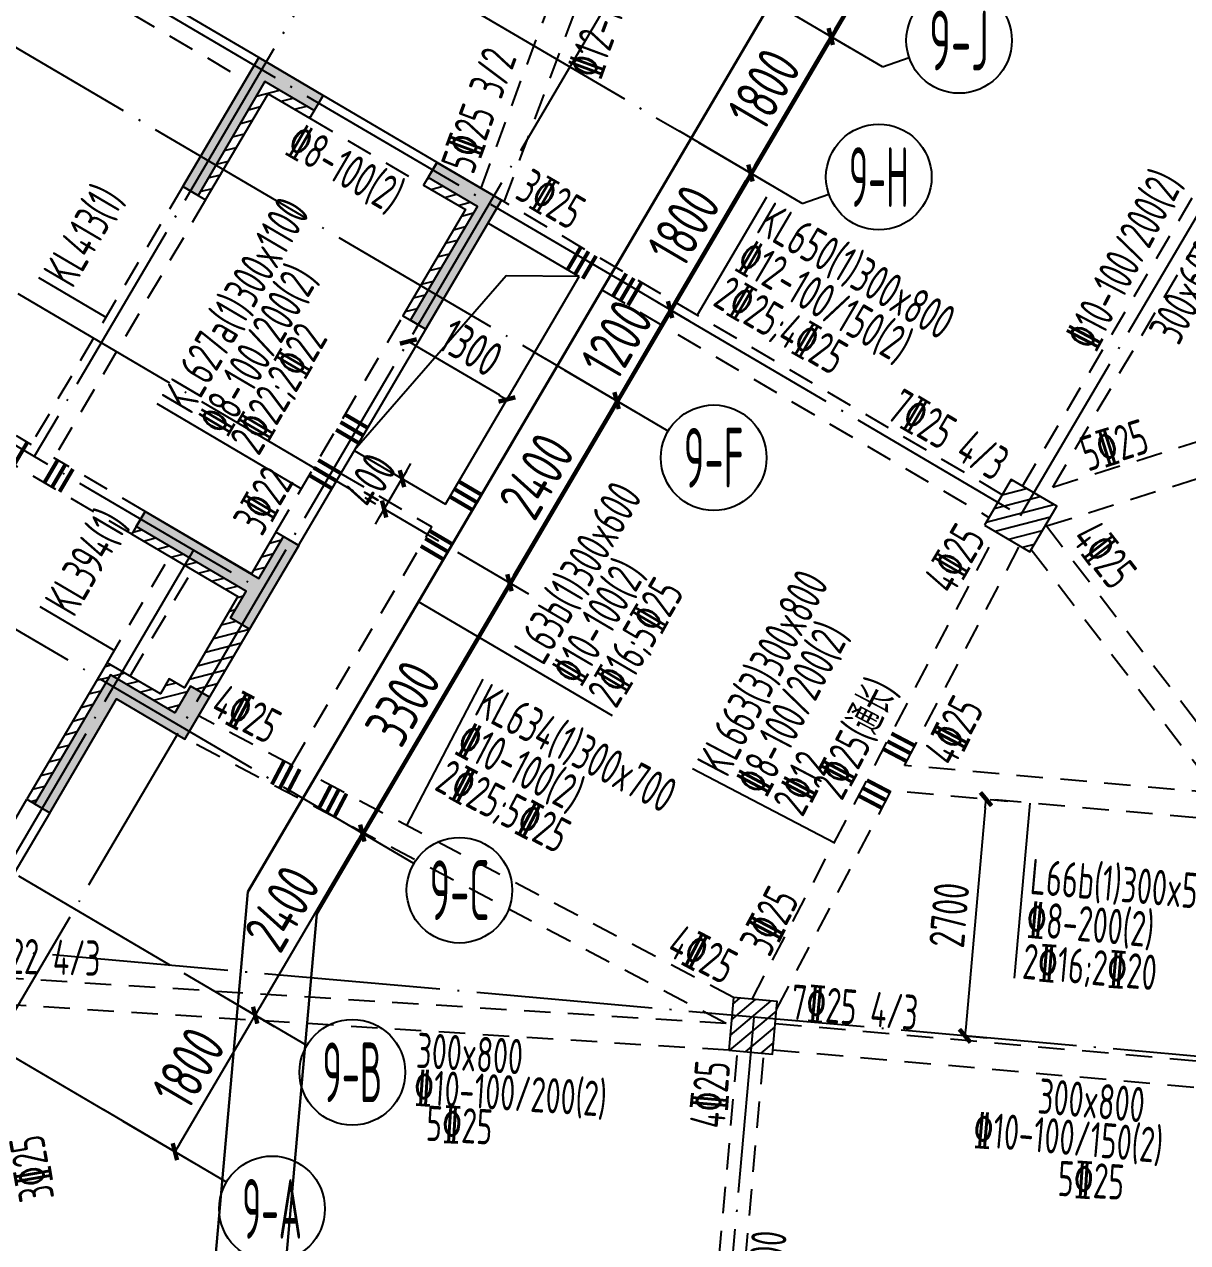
# Model space of a CAD drawing. Header units: millimetres. Extents: x 64473 to 386235, y 427387 to 703525.
# Drawn here: x 330576 to 343792, y 539245 to 553087 of the extents above; entities that cross this region are included whole.
import ezdxf
from ezdxf.enums import TextEntityAlignment as Align

# ---------------------------------------------------------------- set-up
doc = ezdxf.new("R2010")
doc.units = ezdxf.units.MM
doc.header["$LTSCALE"] = 100
doc.header["$PDMODE"] = 35
doc.header["$PDSIZE"] = 200
doc.linetypes.add('3', pattern=[5, 3, -2])
doc.linetypes.add('DOTE', pattern=[2.42, 2, -0.2, 0.02, -0.2])
for name, color, linetype in [('B-DIM', 1, 'Continuous'), ('B-TEXT', 7, 'Continuous'), ('B-开洞', 7, 'Continuous'), ('COLU', 7, 'Continuous'), ('colu-1层', 6, 'Continuous'), ('h填实-1层', 254, 'Continuous'), ('h斜线-1层', 7, 'Continuous'), ('h斜线-柱', 7, 'Continuous'), ('L-AXIS', 3, 'Continuous'), ('L-dote', 253, 'DOTE'), ('L-箍筋', 1, 'Continuous'), ('wall-主楼', 2, 'Continuous'), ('wall-开洞', 5, 'Continuous'), ('垂直标注', 31, 'Continuous'), ('垂直钢筋', 27, 'Continuous'), ('梁', 4, 'Continuous'), ('梁虚线', 4, '3'), ('水平标注', 2, 'Continuous'), ('水平钢筋', 30, 'Continuous')]:
    doc.layers.add(name, color=color, linetype=linetype)
doc.styles.add('_TCH_AXIS', font='tssdeng.shx', dxfattribs={"width": 0.7, "bigfont": 'tssdchn.shx'})
doc.styles.add('COMPLEX', font='tssdeng.shx', dxfattribs={"width": 0.7, "bigfont": 'tssdchn.shx'})
doc.styles.get("Standard").update_dxf_attribs({"font": 'tssdeng.shx', "width": 0.7, "bigfont": 'tssdchn.shx'})
doc.styles.add('TSSD_Dimension', font='Tssdeng.shx', dxfattribs={"width": 0.7, "bigfont": 'tssdchn.shx'})
doc.dimstyles.new('TSSD_100_100$0', dxfattribs={"dimtxt": 300, "dimasz": 100, "dimexe": 250, "dimexo": 250, "dimgap": 100, "dimtad": 1, "dimdec": 0, "dimzin": 0, "dimdsep": 46, "dimtxsty": 'TSSD_Dimension', "dimblk": '_tsdbk', "dimblk1": '_tsdbk', "dimblk2": '_tsdbk', "dimsah": 1, "dimcen": 0, "dimclrt": 7, "dimadec": 0, "dimazin": 0, "dimtfac": 1, "dimtdec": 0, "dimtix": 1, "dimtmove": 2, "dimatfit": 3, "dimldrblk": '_tsdbk', "dimfxl": 1, "dimtolj": 1, "dimtzin": 0, "dimarcsym": 0})
pattern_1 = [(14.545372, (-85926.15, 179405.06), (-31.895617, 122.92953), [])]

# ---------------------------------------------------------------- blocks, each defined once
blk = doc.blocks.new('_tsdbk')
blk.add_line((-1, 0), (0, 0))
at = {"const_width": 0.5}
blk.add_lwpolyline([(-0.7, -0.7), (0.7, 0.7)], dxfattribs=at)
blk = doc.blocks.new('*D30')
at = {"layer": 'B-DIM', "color": 0, "lineweight": -2}
for p, q in [((341492, 544184), (341271, 541694)), ((341549, 544279), (341750, 544262)), ((341311, 541590), (341511, 541572))]:
    blk.add_line(p, q, dxfattribs=at)
at = {"layer": 'Defpoints', "color": 0}
for p in [(341300, 544302), (341062, 541612), (341262, 541594)]:
    blk.add_point(p, dxfattribs=at)
at = {"layer": 'B-DIM', "color": 0, "lineweight": -2, "xscale": 100, "yscale": 100, "zscale": 100}
for p, rotation in [((341501, 544284), 84.93164578737954), ((341262, 541594), 264.9316457873796)]:
    blk.add_blockref('_tsdbk', p, dxfattribs=dict(at, rotation=rotation))
at = {"layer": 'B-DIM', "color": 7, "insert": (341083, 542966), "char_height": 400, "attachment_point": 5, "rotation": 84.9316, "style": 'TSSD_Dimension'}
blk.add_mtext('\\A1;2700', dxfattribs=at)
blk = doc.blocks.new('*D31')
at = {"layer": 'B-DIM', "color": 0, "lineweight": -2}
for p, q in [((335026, 549635), (335064, 549700)), ((335024, 549433), (335972, 548876)), ((336147, 548976), (336185, 549041))]:
    blk.add_line(p, q, dxfattribs=at)
at = {"layer": 'Defpoints', "color": 0}
for p in [(334899, 549419), (336020, 548760), (336058, 548825)]:
    blk.add_point(p, dxfattribs=at)
at = {"layer": 'B-DIM', "color": 0, "lineweight": -2, "xscale": 100, "yscale": 100, "zscale": 100}
for p, rotation in [((334938, 549484), 149.5453717323907), ((336058, 548825), 329.5453717323907)]:
    blk.add_blockref('_tsdbk', p, dxfattribs=dict(at, rotation=rotation))
at = {"layer": 'B-DIM', "color": 7, "insert": (335650, 549413), "char_height": 400, "attachment_point": 5, "rotation": 329.5454, "style": 'TSSD_Dimension'}
blk.add_mtext('\\A1;1300', dxfattribs=at)
blk = doc.blocks.new('*D32')
at = {"layer": 'B-DIM', "color": 0, "lineweight": -2}
for p, q in [((334770, 547981), (334650, 548052)), ((334916, 548011), (334967, 548098)), ((334663, 547580), (334866, 547925)), ((334568, 547636), (334447, 547707)), ((334612, 547494), (334562, 547408))]:
    blk.add_line(p, q, dxfattribs=at)
at = {"layer": 'Defpoints', "color": 0}
for p in [(334866, 547925), (334986, 547855), (334783, 547510)]:
    blk.add_point(p, dxfattribs=at)
at = {"layer": 'B-DIM', "color": 0, "lineweight": -2, "xscale": 100, "yscale": 100, "zscale": 100}
for p, rotation in [((334866, 547925), 239.545371732602), ((334663, 547580), 59.54537173260206)]:
    blk.add_blockref('_tsdbk', p, dxfattribs=dict(at, rotation=rotation))
at = {"layer": 'B-DIM', "color": 7, "insert": (334506, 547905), "char_height": 400, "attachment_point": 5, "rotation": 59.5454, "style": 'TSSD_Dimension'}
blk.add_mtext('\\A1;400', dxfattribs=at)
blk = doc.blocks.new('_AXISO')
blk.add_circle((0, 0), 0.5)
at = {"layer": 'B-TEXT', "style": 'COMPLEX', "width": 1.450893}
blk.add_attdef('A', text='', height=0.56, dxfattribs=at).set_placement((0.249375, -0.28), (0.749375, -0.28), align=Align.FIT)
blk = doc.blocks.new('*D393')
at = {"layer": 'Defpoints', "color": 0}
for p in [(336497, 549286), (337304, 548812), (335281, 547217)]:
    blk.add_point(p, dxfattribs=at)
at = {"layer": 'L-AXIS', "color": 0, "lineweight": -2}
for p, q in [((336713, 549159), (337519, 548685)), ((336138, 546829), (337253, 548725)), ((335496, 547090), (336303, 546616))]:
    blk.add_line(p, q, dxfattribs=at)
at = {"layer": 'L-AXIS', "color": 0, "lineweight": -2, "xscale": 100, "yscale": 100, "zscale": 100}
for p, rotation in [((337304, 548812), 59.54537173674475), ((336087, 546743), 239.5453717367448)]:
    blk.add_blockref('_tsdbk', p, dxfattribs=dict(at, rotation=rotation))
at = {"layer": 'L-AXIS', "color": 7, "insert": (336394, 547955), "char_height": 500, "attachment_point": 5, "rotation": 59.5454, "style": 'TSSD_Dimension'}
blk.add_mtext('\\A1;2400', dxfattribs=at)
blk = doc.blocks.new('*D394')
at = {"layer": 'Defpoints', "color": 0}
for p in [(335281, 547217), (336087, 546743), (333608, 544372)]:
    blk.add_point(p, dxfattribs=at)
at = {"layer": 'L-AXIS', "color": 0, "lineweight": -2}
for p, q in [((335496, 547090), (336303, 546616)), ((334466, 543984), (336037, 546657)), ((333824, 544246), (334630, 543771))]:
    blk.add_line(p, q, dxfattribs=at)
at = {"layer": 'L-AXIS', "color": 0, "lineweight": -2, "xscale": 100, "yscale": 100, "zscale": 100}
for p, rotation in [((336087, 546743), 59.54537173674475), ((334415, 543898), 239.5453717367448)]:
    blk.add_blockref('_tsdbk', p, dxfattribs=dict(at, rotation=rotation))
at = {"layer": 'L-AXIS', "color": 7, "insert": (334877, 545375), "char_height": 500, "attachment_point": 5, "rotation": 59.5454, "style": 'TSSD_Dimension'}
blk.add_mtext('\\A1;3300', dxfattribs=at)
blk = doc.blocks.new('*D462')
at = {"layer": 'Defpoints', "color": 0}
for p in [(332392, 542303), (333198, 541829), (331479, 540752)]:
    blk.add_point(p, dxfattribs=at)
at = {"layer": 'L-AXIS', "color": 0, "lineweight": -2}
for p, q in [((332607, 542177), (333414, 541702)), ((332337, 540364), (333148, 541743)), ((331695, 540625), (332502, 540151))]:
    blk.add_line(p, q, dxfattribs=at)
at = {"layer": 'L-AXIS', "color": 0, "lineweight": -2, "xscale": 100, "yscale": 100, "zscale": 100}
for p, rotation in [((333198, 541829), 59.54537173674475), ((332286, 540278), 239.5453717367448)]:
    blk.add_blockref('_tsdbk', p, dxfattribs=dict(at, rotation=rotation))
at = {"layer": 'L-AXIS', "color": 7, "insert": (332441, 541231), "char_height": 500, "attachment_point": 5, "rotation": 59.5454, "style": 'TSSD_Dimension'}
blk.add_mtext('\\A1;1800', dxfattribs=at)
blk = doc.blocks.new('*D463')
at = {"layer": 'Defpoints', "color": 0}
for p in [(333608, 544372), (334415, 543898), (332392, 542303)]:
    blk.add_point(p, dxfattribs=at)
at = {"layer": 'L-AXIS', "color": 0, "lineweight": -2}
for p, q in [((333824, 544246), (334630, 543771)), ((333249, 541915), (334364, 543812)), ((332607, 542177), (333414, 541702))]:
    blk.add_line(p, q, dxfattribs=at)
at = {"layer": 'L-AXIS', "color": 0, "lineweight": -2, "xscale": 100, "yscale": 100, "zscale": 100}
for p, rotation in [((334415, 543898), 59.54537173674475), ((333198, 541829), 239.5453717367448)]:
    blk.add_blockref('_tsdbk', p, dxfattribs=dict(at, rotation=rotation))
at = {"layer": 'L-AXIS', "color": 7, "insert": (333505, 543041), "char_height": 500, "attachment_point": 5, "rotation": 59.5454, "style": 'TSSD_Dimension'}
blk.add_mtext('\\A1;2400', dxfattribs=at)
blk = doc.blocks.new('*D515')
at = {"layer": 'Defpoints', "color": 0}
for p in [(340248, 555665), (341055, 555191), (338930, 553424)]:
    blk.add_point(p, dxfattribs=at)
at = {"layer": 'L-AXIS', "color": 0, "lineweight": -2}
for p, q in [((340464, 555538), (341270, 555064)), ((339788, 553036), (341004, 555104)), ((339146, 553297), (339952, 552823))]:
    blk.add_line(p, q, dxfattribs=at)
at = {"layer": 'L-AXIS', "color": 0, "lineweight": -2, "xscale": 100, "yscale": 100, "zscale": 100}
for p, rotation in [((341055, 555191), 59.54537173674475), ((339737, 552949), 239.5453717367448)]:
    blk.add_blockref('_tsdbk', p, dxfattribs=dict(at, rotation=rotation))
at = {"layer": 'L-AXIS', "color": 7, "insert": (340094, 554247), "char_height": 500, "attachment_point": 5, "rotation": 59.5454, "style": 'TSSD_Dimension'}
blk.add_mtext('\\A1;2600', dxfattribs=at)
blk = doc.blocks.new('*D516')
at = {"layer": 'Defpoints', "color": 0}
for p in [(338930, 553424), (339737, 552949), (338018, 551872)]:
    blk.add_point(p, dxfattribs=at)
at = {"layer": 'L-AXIS', "color": 0, "lineweight": -2}
for p, q in [((339146, 553297), (339952, 552823)), ((338875, 551484), (339686, 552863)), ((338233, 551745), (339040, 551271))]:
    blk.add_line(p, q, dxfattribs=at)
at = {"layer": 'L-AXIS', "color": 0, "lineweight": -2, "xscale": 100, "yscale": 100, "zscale": 100}
for p, rotation in [((339737, 552949), 59.54537173674475), ((338825, 551398), 239.5453717367448)]:
    blk.add_blockref('_tsdbk', p, dxfattribs=dict(at, rotation=rotation))
at = {"layer": 'L-AXIS', "color": 7, "insert": (338979, 552351), "char_height": 500, "attachment_point": 5, "rotation": 59.5454, "style": 'TSSD_Dimension'}
blk.add_mtext('\\A1;1800', dxfattribs=at)
blk = doc.blocks.new('*D517')
at = {"layer": 'Defpoints', "color": 0}
for p in [(337106, 550320), (337912, 549846), (336497, 549286)]:
    blk.add_point(p, dxfattribs=at)
at = {"layer": 'L-AXIS', "color": 0, "lineweight": -2}
for p, q in [((337321, 550194), (338128, 549719)), ((337355, 548898), (337861, 549760)), ((336713, 549159), (337519, 548685))]:
    blk.add_line(p, q, dxfattribs=at)
at = {"layer": 'L-AXIS', "color": 0, "lineweight": -2, "xscale": 100, "yscale": 100, "zscale": 100}
for p, rotation in [((337912, 549846), 59.54537173674475), ((337304, 548812), 239.5453717367448)]:
    blk.add_blockref('_tsdbk', p, dxfattribs=dict(at, rotation=rotation))
at = {"layer": 'L-AXIS', "color": 7, "insert": (337306, 549506), "char_height": 500, "attachment_point": 5, "rotation": 59.5454, "style": 'TSSD_Dimension'}
blk.add_mtext('\\A1;1200', dxfattribs=at)
blk = doc.blocks.new('*D518')
at = {"layer": 'Defpoints', "color": 0}
for p in [(338018, 551872), (338825, 551398), (337106, 550320)]:
    blk.add_point(p, dxfattribs=at)
at = {"layer": 'L-AXIS', "color": 0, "lineweight": -2}
for p, q in [((338233, 551745), (339040, 551271)), ((337963, 549932), (338774, 551312)), ((337321, 550194), (338128, 549719))]:
    blk.add_line(p, q, dxfattribs=at)
at = {"layer": 'L-AXIS', "color": 0, "lineweight": -2, "xscale": 100, "yscale": 100, "zscale": 100}
for p, rotation in [((338825, 551398), 59.54537173674475), ((337912, 549846), 239.5453717367448)]:
    blk.add_blockref('_tsdbk', p, dxfattribs=dict(at, rotation=rotation))
at = {"layer": 'L-AXIS', "color": 7, "insert": (338067, 550799), "char_height": 500, "attachment_point": 5, "rotation": 59.5454, "style": 'TSSD_Dimension'}
blk.add_mtext('\\A1;1800', dxfattribs=at)
blk = doc.blocks.new('后浇带现场')
at = {"color": 6, "lineweight": 30}
for points in [[(821257, 720830), (821257, 688843), (805860, 662656), (825600, 651049), (814026, 631365), (812236, 611185), (845904, 608199)], [(822057, 720830), (822057, 688625), (806955, 662940), (826695, 651333), (814807, 631115), (813104, 611911), (845975, 608996)]]:
    blk.add_lwpolyline(points, dxfattribs=at)

msp = doc.modelspace()

# ---------------------------------------------------------------- hatches: boundary and pattern name
at = {"layer": 'h填实-1层'}
for points in [[(333869.2, 552107.3), (333308.8, 552436.7), (332548.6, 551143.7), (332376.1, 551245), (333237.8, 552710.5), (333970.5, 552279.7)], [(335263.6, 551519.4), (335996.3, 551088.5), (335134.6, 549623.1), (334962.2, 549724.5), (335722.5, 551017.5), (335162.2, 551347)], [(333413.5, 546691), (333134.7, 546216.8), (332919.2, 546343.5), (333096.6, 546645.3), (331846.7, 547380.2), (331948, 547552.6), (333241.1, 546792.3), (333519.9, 547266.4), (333692.3, 547165.1)], [(330691.3, 544231.4), (330863.7, 544130), (331623.9, 545423.1), (332399.8, 544966.9), (332678.5, 545441), (332463, 545567.7), (332285.6, 545266), (331552.9, 545696.8)]]:
    msp.add_hatch(color=256, dxfattribs=at).paths.add_polyline_path(points)
at = {"layer": 'h斜线-1层'}
h = msp.add_hatch(dxfattribs=at)
h.set_pattern_fill('ANSI31', color=256, scale=40, angle=-30.45463, style=0)
h.set_pattern_definition(pattern_1)
h.paths.add_polyline_path([(333869.6, 552107), (333308.8, 552436.7), (332548.6, 551143.7), (332635.2, 551092.8), (333344.8, 552299.6), (333818.9, 552020.8)])
h = msp.add_hatch(dxfattribs=at)
h.set_pattern_fill('ANSI31', color=256, scale=40, angle=-30.45463, style=0)
h.set_pattern_definition(pattern_1)
h.paths.add_polyline_path([(335722.5, 551017.5), (335162.6, 551346.7), (335111.9, 551260.5), (335586.1, 550981.8), (334876.5, 549774.9), (334962.3, 549724.5)])
h = msp.add_hatch(dxfattribs=at)
h.set_pattern_fill('ANSI31', color=256, scale=40, angle=-30.45463, style=0)
h.set_pattern_definition(pattern_1)
h.paths.add_polyline_path([(333519.9, 547266.4), (333433.6, 547317.1), (333154.9, 546843), (333241.1, 546792.3)])
h.paths.add_polyline_path([(333096.6, 546645.3), (331846.7, 547380.2), (331796, 547294), (333002.8, 546584.4), (332394.6, 545550), (332222.2, 545651.3), (332120.8, 545478.9), (331517.4, 545833.7), (330605.1, 544282.1), (330691.3, 544231.4), (331552.9, 545696.8), (332285.6, 545266), (332463, 545567.7), (332678.5, 545441), (333134.7, 546216.8), (332919.2, 546343.5)])
at = {"layer": 'h斜线-柱'}
h = msp.add_hatch(dxfattribs=at)
h.set_pattern_fill('ANSI31', color=256, scale=40, angle=-30.45463, style=0)
h.paths.add_polyline_path([(341483.4, 547398.3), (342000.6, 547094.1), (342304.7, 547611.4), (341787.5, 547915.5)])
h = msp.add_hatch(dxfattribs=at)
h.set_pattern_fill('ANSI31', color=256, scale=40, angle=-5.06835, style=0)
h.set_pattern_definition([(39.931646, (-467527.32, -323147.44), (-81.517904, 97.384965), [])])
h.paths.add_polyline_path([(338578.3, 541430.8), (339076.4, 541386.6), (339129.4, 541984.3), (338631.4, 542028.5)])

# ---------------------------------------------------------------- linework, layer by layer
at = {"layer": 'B-开洞'}
msp.add_lwpolyline([(336879.1, 550221.5), (336050.2, 550230), (334324.1, 548243.6)], dxfattribs=at)
at = {"layer": 'COLU'}
for points in [[(341483.4, 547398.3), (342000.6, 547094.1), (342304.7, 547611.4), (341787.5, 547915.5)], [(338578.3, 541430.8), (339076.4, 541386.6), (339129.4, 541984.3), (338631.4, 542028.5)]]:
    msp.add_lwpolyline(points, close=True, dxfattribs=at)
at = {"layer": 'colu-1层'}
for points in [[(333869.2, 552107.3), (333308.8, 552436.7), (332548.6, 551143.7), (332376.1, 551245), (333237.8, 552710.5), (333970.5, 552279.7)], [(335263.6, 551519.4), (335996.3, 551088.5), (335134.6, 549623.1), (334962.2, 549724.5), (335722.5, 551017.5), (335162.2, 551347)], [(333413.5, 546691), (333134.7, 546216.8), (332919.2, 546343.5), (333096.6, 546645.3), (331846.7, 547380.2), (331948, 547552.6), (333241.1, 546792.3), (333519.9, 547266.4), (333692.3, 547165.1)], [(330691.3, 544231.4), (330863.7, 544130), (331623.9, 545423.1), (332399.8, 544966.9), (332678.5, 545441), (332463, 545567.7), (332285.6, 545266), (331552.9, 545696.8)]]:
    msp.add_lwpolyline(points, close=True, dxfattribs=at)
at = {"layer": 'L-AXIS'}
for p, q in [((340323.4, 552604.5), (338930.2, 553423.7)), ((340323.4, 552604.5), (340628, 552709)), ((339411.1, 551052.8), (338017.9, 551872)), ((339411.1, 551052.8), (339715.6, 551157.4)), ((337890.5, 548466.7), (336497.3, 549285.9)), ((335001.4, 543553.2), (333608.2, 544372.3)), ((333785, 541484.3), (332391.8, 542303.5)), ((332872.7, 539932.6), (331479.5, 540751.8))]:
    msp.add_line(p, q, dxfattribs=at)
at = {"layer": 'L-dote', "ltscale": 10}
for p, q in [((287892.1, 579256.8), (341894.1, 547504.8)), ((285307.1, 574860.5), (333274.9, 546656.4)), ((282266, 569688.3), (331479.5, 540751.8)), ((299209.1, 568426.5), (335280.9, 547217)), ((341894.1, 547504.8), (351545.4, 563919.3)), ((323152.1, 560612.8), (338017.9, 551872)), ((337091.5, 559066.4), (330688.8, 548177)), ((321631.5, 558026.7), (336497.3, 549285.9)), ((339677.6, 557545.8), (328059.9, 537787.1)), ((313819.3, 553223.7), (332391.8, 542303.5)), ((318914.9, 553011.7), (333608.2, 544372.3)), ((332499, 547112.6), (327284.1, 538243.3)), ((369044.2, 539130.3), (289446.5, 546189.9)), ((338862.7, 541807.1), (333426.8, 480516.3))]:
    msp.add_line(p, q, dxfattribs=at)
at = {"layer": 'L-箍筋', "const_width": 44.9}
for points in [[(336898.8, 550557.9), (336746.7, 550299.3)], [(336985, 550507.3), (336832.9, 550248.6)], [(337071.2, 550456.6), (336919.1, 550198)], [(337414.1, 550255), (337262, 549996.3)], [(337500.3, 550204.3), (337348.2, 549945.7)], [(337586.5, 550153.6), (337434.4, 549895)], [(334166.9, 548568.1), (334425.5, 548416)], [(334217.6, 548654.3), (334476.2, 548502.2)], [(334116.2, 548481.9), (334374.8, 548329.8)], [(330610.2, 548339.2), (330458.1, 548080.6)], [(330955, 548136.5), (330802.9, 547877.9)], [(333913.4, 548137.1), (334172, 547985)], [(331041.2, 548085.8), (330889.1, 547827.2)], [(331127.4, 548035.1), (330975.3, 547776.5)], [(333862.8, 548050.9), (334121.4, 547898.8)], [(333812.1, 547964.7), (334070.7, 547812.6)], [(335510.6, 547894), (335769.2, 547741.9)], [(335409.2, 547721.6), (335667.8, 547569.5)], [(335459.9, 547807.8), (335718.5, 547655.7)], [(335180.4, 547332.4), (335439, 547180.3)], [(335129.7, 547246.2), (335388.3, 547094.1)], [(335079, 547160), (335337.6, 547007.9)], [(340426.9, 545030.1), (340692.6, 544890.8)], [(340334, 544853), (340599.7, 544713.6)], [(340380.4, 544941.5), (340646.1, 544802.2)], [(333526.9, 544717.1), (333387.9, 544451.3)], [(333615.5, 544670.7), (333476.4, 544404.9)], [(333704.1, 544624.4), (333565, 544358.6)], [(334058.5, 544438.9), (333919.4, 544173.1)], [(340101.8, 544410.2), (340367.5, 544270.8)], [(340148.2, 544498.7), (340413.9, 544359.4)], [(334147.1, 544392.5), (334008, 544126.7)], [(334235.7, 544346.2), (334096.6, 544080.4)], [(340055.4, 544321.6), (340321.1, 544182.3)]]:
    msp.add_lwpolyline(points, dxfattribs=at)
at = {"layer": 'wall-主楼'}
for points in [[(333971, 552279.4), (333238.2, 552710.3), (332376.6, 551244.8), (332635.2, 551092.8), (333344.8, 552299.6), (333818.9, 552020.8)], [(335135.1, 549622.9), (335996.7, 551088.3), (335264, 551519.2), (335111.9, 551260.5), (335586.1, 550981.8), (334876.5, 549774.9)], [(330605.1, 544282.1), (330863.7, 544130), (331623.9, 545423.1), (332399.8, 544966.9), (333692.3, 547165.1), (333433.6, 547317.1), (333154.9, 546843), (331948, 547552.6), (331796, 547294), (333002.8, 546584.4), (332394.6, 545550), (332222.2, 545651.3), (332120.8, 545478.9), (331517.4, 545833.7)]]:
    msp.add_lwpolyline(points, close=True, dxfattribs=at)
at = {"layer": 'wall-开洞'}
msp.add_lwpolyline([(330605.1, 544282.1), (330863.7, 544130), (330356.8, 543268), (330098.2, 543420)], close=True, dxfattribs=at)
at = {"layer": '垂直标注'}
for p, q in [((330736.1, 550210.2), (331503.1, 549759.2)), ((332079.4, 548777.4), (333723.8, 547810.6)), ((337258.5, 545231.2), (335054.8, 546526.9)), ((330750.9, 546472.4), (331599.5, 545973.4)), ((338166.7, 544633.8), (339776.4, 543789.7))]:
    msp.add_line(p, q, dxfattribs=at)
at = {"layer": '梁'}
for p, q in [((333238.2, 552710.1), (328928, 555244.4)), ((335263.9, 551519), (333970.9, 552279.3)), ((335844.7, 550829.7), (336879.1, 550221.5)), ((335358.6, 547635.4), (336879.1, 550221.5)), ((333690.5, 547166.1), (335135.1, 549622.9)), ((334324.1, 548243.6), (335358.6, 547635.4))]:
    msp.add_line(p, q, dxfattribs=at)
at = {"layer": '梁虚线'}
for p, q in [((335763.9, 551225.2), (337834, 556793.3)), ((336026.6, 551070.8), (338097.5, 556641.2)), ((328776, 554985.9), (333086.2, 552451.7)), ((341916.8, 547839.5), (344779.9, 552708.9)), ((342258.8, 547829.2), (345039.8, 552558.9)), ((333818.9, 552020.8), (335111.9, 551260.5)), ((332376.6, 551244.8), (330653.3, 548313.9)), ((332635.2, 551092.8), (330911.9, 548161.8)), ((341686, 547742.9), (335996.7, 551088.2)), ((337137.7, 550069.4), (333881.2, 544531.1)), ((337137.7, 550069.4), (341534.1, 547484.5)), ((342258.8, 547829.2), (349374.5, 550066.8)), ((333433.6, 547317.1), (334878.2, 549773.9)), ((329618.8, 548922.1), (330653.3, 548313.9)), ((331796, 547294), (329466.8, 548663.5)), ((342188.1, 547387.6), (345833.6, 548534)), ((331948, 547552.6), (330911.9, 548161.8)), ((334172.1, 547985), (335206.5, 547376.8)), ((333615.6, 544671), (335206.5, 547376.8)), ((342188.1, 547387.6), (346899.6, 541244.9)), ((338842.9, 542009.6), (341625.1, 547314.9)), ((340575.3, 544667), (341884, 547162.7)), ((342015.7, 547119.8), (344139.5, 544350.9)), ((331517.4, 545833.7), (332227, 547040.6)), ((331776, 545681.7), (332485.6, 546888.5)), ((333615.6, 544671), (332552.7, 545231)), ((338548.1, 541733.2), (332400.5, 544972.1)), ((344139.5, 544350.9), (340575.3, 544667)), ((338631.4, 542028.5), (333881.2, 544531.1)), ((339121.2, 541894.3), (340424.3, 544379.2)), ((344389.1, 544027.6), (340424.3, 544379.2)), ((338548.1, 541733.2), (329780.3, 542287.5)), ((338578.7, 541430.7), (329608.7, 541997.8)), ((339107, 541735.3), (346677.4, 541063.9)), ((338249.5, 536590.7), (338677.9, 541421.8)), ((338548.3, 536564.6), (338976.8, 541395.6)), ((339080.8, 541436.4), (346651.1, 540765))]:
    msp.add_line(p, q, dxfattribs=at)
at = {"layer": '水平标注'}
for p, q in [((339007.5, 551122.1), (338219.2, 549781.4)), ((335785, 545646.7), (334915.8, 543986)), ((341824.8, 542251.5), (342001.2, 544239.4))]:
    msp.add_line(p, q, dxfattribs=at)

# ---------------------------------------------------------------- block references
at = {"color": 3, "lineweight": 30}
msp.add_blockref('后浇带现场', (-480910.3, -88135.4), dxfattribs=at)
at = {"layer": 'L-AXIS'}
ref = msp.add_blockref('_AXISO', (341195.5, 552903.8), dxfattribs=dict(at, xscale=1199.999999999997, yscale=1200, zscale=1200, rotation=359.999645787379))
ref.add_attrib('A', '9-J', dxfattribs={"color": 7, "height": 678.82, "rotation": 359.99965, "style": '_TCH_AXIS', "width": 0.368421}).set_placement((340856, 552564.4), (341534.9, 552564.4), align=Align.FIT)
ref = msp.add_blockref('_AXISO', (340283.1, 551352.1), dxfattribs=dict(at, xscale=1199.999999999997, yscale=1200, zscale=1200, rotation=359.999645787379))
ref.add_attrib('A', '9-H', dxfattribs={"color": 7, "height": 678.82, "rotation": 359.99965, "style": '_TCH_AXIS', "width": 0.318182}).set_placement((339943.7, 551012.7), (340622.5, 551012.7), align=Align.FIT)
ref = msp.add_blockref('_AXISO', (338407.7, 548162.6), dxfattribs=dict(at, xscale=1199.999999999997, yscale=1200, zscale=1200, rotation=359.999645787379))
ref.add_attrib('A', '9-F', dxfattribs={"color": 7, "height": 678.82, "rotation": 359.99965, "style": '_TCH_AXIS', "width": 0.33871}).set_placement((338068.3, 547823.2), (338747.2, 547823.2), align=Align.FIT)
ref = msp.add_blockref('_AXISO', (335518.7, 543249.1), dxfattribs=dict(at, xscale=1199.999999999997, yscale=1200, zscale=1200, rotation=359.999645787379))
ref.add_attrib('A', '9-C', dxfattribs={"color": 7, "height": 678.82, "rotation": 359.99965, "style": '_TCH_AXIS', "width": 0.344262}).set_placement((335179.3, 542909.6), (335858.1, 542909.6), align=Align.FIT)
ref = msp.add_blockref('_AXISO', (334302.2, 541180.2), dxfattribs=dict(at, xscale=1199.999999999997, yscale=1200, zscale=1200, rotation=359.999645787379))
ref.add_attrib('A', '9-B', dxfattribs={"color": 7, "height": 678.82, "rotation": 359.99965, "style": '_TCH_AXIS', "width": 0.333333}).set_placement((333962.8, 540840.8), (334641.6, 540840.8), align=Align.FIT)
ref = msp.add_blockref('_AXISO', (333389.9, 539628.5), dxfattribs=dict(at, xscale=1199.999999999997, yscale=1200, zscale=1200, rotation=359.999645787379))
ref.add_attrib('A', '9-A', dxfattribs={"color": 7, "height": 678.82, "rotation": 359.99965, "style": '_TCH_AXIS', "width": 0.328125}).set_placement((333050.5, 539289.1), (333729.3, 539289.1), align=Align.FIT)

# ---------------------------------------------------------------- texts
at = {"layer": '垂直标注', "width": 0.65}
for s, height, rotation, p in [('KL413(1)', 403, 59.5453, (331124.4, 550075.4)), ('KL627a(1)300x1100', 403, 59.54516, (332467.7, 548642.6)), ('%%1328-100/200(2)', 403, 59.54516, (332864.9, 548384.6)), ('2%%13322;2%%13322', 403, 59.54516, (333238.9, 548173.2)), ('L63b(1)300x600', 403, 59.54525, (336469.5, 545788.1)), ('KL394(1)', 403, 59.54502, (331139.2, 546337.6)), ('%%13210-100(2)', 402, 59.54525, (336884.4, 545544.2)), ('2%%13316;5%%13325', 401, 59.54525, (337299.2, 545300.3)), ('KL663(3)300x800', 403, 62.3268, (338561, 544518.1)), ('%%1328-100/200(2)', 402, 62.3268, (338989.3, 544293.5)), ('2%%13212', 401, 62.3268, (339417.6, 544068.9))]:
    msp.add_text(s, height=height, rotation=rotation, dxfattribs=at).set_placement(p)
at = {"layer": '垂直钢筋', "color": 0, "width": 0.65}
for s, rotation, p in [('%%13212-100/200(2)', 69.60619, (337106.2, 552441.8)), ('5%%13325 3/2', 69.60619, (335675.7, 551369)), ('%%13210-100/200(2)', 62.32681, (342734.9, 549347.3)), ('300x600', 62.32681, (343692.2, 549428.7)), ('3%%13322', 59.54449, (333276.4, 547259.7)), ('4%%13325', 59.54556, (341123.3, 546590.5)), ('4%%13325', 307.66952, (342455.9, 547239.7)), ('2%%13325(通长)', 62.32687, (339865, 544254.3)), ('4%%13325', 62.32681, (341136, 544635.8)), ('3%%13325', 62.32687, (339042.9, 542478.9)), ('4%%13325', 84.93148, (338531.4, 540533.5)), ('3%%13325', 99.85519, (330918.5, 539753.1)), ('300x600', 84.93148, (339134.2, 538162.5))]:
    msp.add_text(s, height=400, rotation=rotation, dxfattribs=at).set_placement(p)
at = {"layer": '水平标注', "width": 0.65}
for s, height, rotation, p in [('KL650(1)300x800', 403, 329.54518, (338872.8, 550733.8)), ('%%13212-100/150(2)', 402, 329.54518, (338627.6, 550317)), ('2%%13325;4%%13325', 401, 329.54518, (338382.5, 549900.1)), ('KL634(1)300x700', 403, 332.37437, (335669.5, 545252.3)), ('%%13210-100(2)', 402, 332.37437, (335445.3, 544823.8)), ('2%%13325;5%%13325', 401, 332.37437, (335221, 544395.3)), ('L66b(1)300x500', 403, 354.93155, (341990.6, 543207.8)), ('%%1328-200(2)', 402, 354.93155, (341947.9, 542726.1)), ('2%%13316;2%%13320', 401, 354.93155, (341905.1, 542244.4))]:
    msp.add_text(s, height=height, rotation=rotation, dxfattribs=at).set_placement(p)
at = {"layer": '水平钢筋', "color": 0, "width": 0.65}
for s, rotation, p in [('%%1328-100(2)', 329.54533, (333519, 551635)), ('3%%13325', 329.54534, (336134.7, 551117.8)), ('7%%13325 4/3', 329.54543, (340352.1, 548617.9)), ('5%%13325', 17.45623, (342659.2, 548003.9)), ('4%%13325', 332.37455, (332669.2, 545251.5)), ('4%%13325', 332.37465, (337851.9, 542520.4)), ('7%%13322 4/3', 358.5801, (330003.3, 542310.7)), ('7%%13325 4/3', 354.93169, (339272.5, 541782.1)), ('300x800', 356.32139, (335019.7, 541232.2)), ('%%13210-100/200(2)', 356.32139, (334992.4, 540816)), ('300x800', 354.93169, (342080.2, 540714.2)), ('5%%13325', 356.32139, (335130.3, 540404.5)), ('%%13210-100/150(2)', 354.93169, (341344.4, 540337.7)), ('5%%13325', 356.32139, (342306.9, 539777.5))]:
    msp.add_text(s, height=400, rotation=rotation, dxfattribs=at).set_placement(p)

# ---------------------------------------------------------------- dimensions: what is measured, and where the dimension line sits
at = {"layer": 'B-DIM'}
for base, p1, p2, angle, picture, middle in [((336058.2, 548825.3), (334899.2, 549419.1), (336019.9, 548760.1), 329.54537, '*D31', (335649.9, 549413.3)), ((334865.7, 547925.2), (334783.1, 547509.7), (334985.8, 547854.5), 59.54537, '*D32', (334505.7, 547904.8))]:
    dim = msp.add_linear_dim(base=base, p1=p1, p2=p2, angle=angle, dimstyle='TSSD_100_100$0', override={"dimtxt": 400}, dxfattribs=at)
    dim.commit()
    dim.dimension.update_dxf_attribs({"geometry": picture, "text_midpoint": middle})
dim = msp.add_aligned_dim(p1=(341300.2, 544301.6), p2=(341061.6, 541612.1), distance=201.5, dimstyle='TSSD_100_100$0', override={"dimtxt": 400}, dxfattribs=at)
dim.commit()
dim.dimension.update_dxf_attribs({"geometry": '*D30', "text_midpoint": (341082.7, 542965.6)})
at = {"layer": 'L-AXIS'}
for base, p1, p2, picture, middle in [((341054.7, 555190.7), (338930.2, 553423.7), (340248.1, 555664.9), '*D515', (340094.1, 554247.4)), ((339736.9, 552949.4), (338017.9, 551872), (338930.2, 553423.7), '*D516', (338979, 552351)), ((338824.5, 551397.7), (337105.6, 550320.4), (338017.9, 551872), '*D518', (338066.6, 550799.3)), ((337912.2, 549846.1), (336497.3, 549285.9), (337105.6, 550320.4), '*D517', (337306.3, 549506.3)), ((337303.9, 548811.6), (335280.9, 547217), (336497.3, 549285.9), '*D393', (336394, 547954.6)), ((334414.9, 543898.1), (332391.8, 542303.5), (333608.2, 544372.3), '*D463', (333504.9, 543041)), ((333198.4, 541829.2), (331479.5, 540751.8), (332391.8, 542303.5), '*D462', (332440.5, 541230.8))]:
    dim = msp.add_linear_dim(base=base, p1=p1, p2=p2, angle=59.54537, dimstyle='TSSD_100_100$0', override={"dimtxt": 500}, dxfattribs=at)
    dim.commit()
    dim.dimension.update_dxf_attribs({"geometry": picture, "text_midpoint": middle})
dim = msp.add_linear_dim(base=(336087.5, 546742.8), p1=(333608.2, 544372.3), p2=(335280.9, 547217), angle=59.54537, dimstyle='TSSD_100_100$0', override={"dimtxt": 500}, dxfattribs=at)
dim.commit()
dim.dimension.update_dxf_attribs({"geometry": '*D394', "text_midpoint": (334877.4, 545375.2), "dimtype": 160})

doc.saveas('drawing.dxf')
